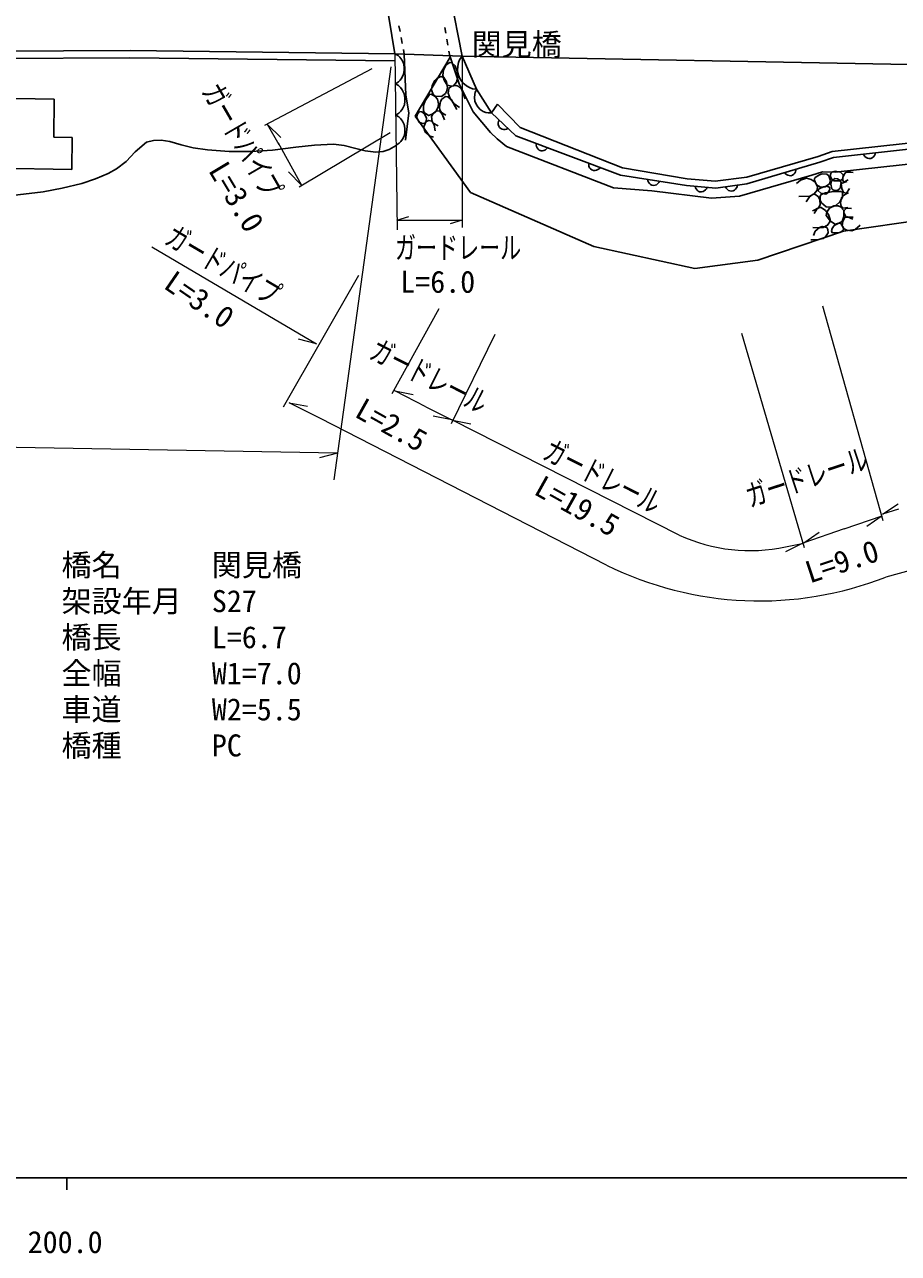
# Model space of a CAD drawing. Units: millimetres, scale not verified. Extents: x 40000 to 680000, y 20000 to 380000.
# Drawn here: x 264472 to 337154, y 198715 to 300900 of the extents above; entities that cross this region are included whole.
import ezdxf
from ezdxf.enums import TextEntityAlignment as Align

# ---------------------------------------------------------------- set-up
doc = ezdxf.new("R2010")
doc.units = ezdxf.units.MM
doc.header["$LTSCALE"] = 1000
for name, color, linetype, lineweight in [('M-BGD', 7, 'Continuous', 25), ('M-STR-HTXT', 7, 'Continuous', 13), ('M-STR-STR1', 1, 'Continuous', 25), ('M-TTL-BAND', 7, 'Continuous', 25)]:
    doc.layers.add(name, color=color, linetype=linetype, lineweight=lineweight)
doc.styles.add('ＭＳ ゴシック', font='')
doc.styles.get('ＭＳ ゴシック').set_extended_font_data('MS Gothic')

msp = doc.modelspace()

# ---------------------------------------------------------------- linework, layer by layer
at = {"layer": 'M-BGD'}
for p, q in [((251238, 298633), (273241, 298742)), ((273241, 298742), (295281, 298473)), ((295533, 298326), (295281, 298473)), ((296053, 298444), (296192, 295025)), ((251263, 298033), (273239, 298142)), ((273239, 298142), (295274, 297873)), ((295685, 298177), (295533, 298326)), ((295837, 297979), (295685, 298177)), ((295991, 297681), (295837, 297979)), ((296044, 297382), (295991, 297681)), ((296048, 297082), (296044, 297382)), ((299866, 298203), (296965, 293294)), ((299832, 298306), (300614, 295959)), ((300499, 297452), (300479, 297050)), ((300567, 297744), (300499, 297452)), ((300659, 297981), (300567, 297744)), ((300861, 298267), (300659, 297981)), ((300860, 298268), (302071, 295522)), ((300860, 298268), (349657, 297365)), ((295707, 296277), (295855, 296479)), ((295855, 296479), (296002, 296781)), ((296002, 296781), (296048, 297082)), ((300479, 297050), (300570, 296696)), ((300570, 296696), (300715, 296367)), ((300715, 296367), (300915, 296062)), ((295311, 295973), (295559, 296126)), ((295573, 295820), (295311, 295973)), ((295559, 296126), (295707, 296277)), ((295731, 295666), (295573, 295820)), ((295889, 295460), (295731, 295666)), ((296049, 295149), (295889, 295460)), ((300614, 295959), (301794, 293649)), ((300915, 296062), (301225, 295805)), ((301225, 295805), (301486, 295658)), ((301486, 295658), (301724, 295566)), ((301724, 295566), (302071, 295522)), ((302080, 295507), (301958, 295268)), ((302071, 295522), (303299, 293557)), ((266946, 294704), (254427, 294878)), ((266902, 291525), (266946, 294704)), ((296105, 294838), (296049, 295149)), ((296060, 294213), (296108, 294526)), ((296108, 294526), (296105, 294838)), ((296192, 295025), (296438, 293551)), ((301914, 295078), (301895, 294849)), ((301895, 294849), (301924, 294542)), ((301958, 295268), (301914, 295078)), ((301924, 294542), (302031, 294283)), ((367674, 294294), (331633, 290349)), ((295342, 293373), (295600, 293532)), ((295594, 293226), (295342, 293373)), ((295600, 293532), (295754, 293690)), ((295754, 293690), (295908, 293900)), ((295908, 293900), (296060, 294213)), ((296438, 293551), (296143, 291291)), ((296965, 293294), (301554, 286923)), ((301794, 293649), (303219, 291929)), ((302031, 294283), (302178, 294049)), ((302178, 294049), (302363, 293839)), ((302363, 293839), (302626, 293678)), ((302626, 293678), (302841, 293596)), ((302841, 293596), (303031, 293552)), ((303031, 293552), (303299, 293557)), ((303798, 294287), (303299, 293557)), ((303299, 293557), (305326, 291652)), ((305699, 292343), (303798, 294287)), ((367644, 293788), (331744, 289858)), ((295745, 293078), (295594, 293226)), ((295898, 292879), (295745, 293078)), ((296051, 292581), (295898, 292879)), ((296105, 292282), (296051, 292581)), ((296108, 291982), (296105, 292282)), ((303895, 292832), (303871, 292718)), ((303871, 292718), (303875, 292577)), ((303875, 292577), (303907, 292464)), ((303948, 292947), (303895, 292832)), ((303907, 292464), (303967, 292353)), ((303967, 292353), (304083, 292244)), ((304566, 292202), (304677, 292262)), ((314200, 288981), (305699, 292343)), ((331887, 288618), (367575, 292514)), ((268426, 291503), (266902, 291525)), ((268390, 288862), (268426, 291503)), ((274622, 291118), (275204, 291266)), ((275204, 291266), (275824, 291279)), ((275824, 291279), (276544, 291174)), ((295768, 291178), (295915, 291380)), ((295915, 291380), (296062, 291681)), ((296062, 291681), (296108, 291982)), ((303219, 291929), (303792, 291411)), ((303792, 291411), (304546, 290769)), ((304083, 292244), (304198, 292191)), ((304198, 292191), (304312, 292166)), ((304312, 292166), (304454, 292170)), ((304454, 292170), (304566, 292202)), ((314047, 288367), (305326, 291652)), ((272921, 289510), (273664, 290317)), ((273664, 290317), (274622, 291118)), ((276544, 291174), (277507, 290911)), ((277507, 290911), (278507, 290653)), ((278507, 290653), (279694, 290475)), ((279694, 290475), (281481, 290350)), ((281481, 290350), (283283, 290337)), ((283283, 290337), (285082, 290460)), ((285082, 290460), (287044, 290702)), ((287044, 290702), (288574, 290874)), ((288574, 290874), (290180, 290949)), ((290180, 290949), (291058, 290840)), ((291058, 290840), (292021, 290598)), ((292021, 290598), (292802, 290402)), ((292802, 290402), (293691, 290294)), ((293691, 290294), (294292, 290343)), ((294292, 290343), (294798, 290508)), ((294798, 290508), (295372, 290835)), ((295371, 290873), (295620, 291026)), ((295620, 291026), (295768, 291178)), ((304546, 290769), (313458, 287312)), ((307038, 291007), (307034, 290881)), ((307034, 290881), (307054, 290766)), ((307054, 290766), (307113, 290637)), ((307113, 290637), (307185, 290546)), ((307185, 290546), (307283, 290466)), ((307283, 290466), (307433, 290410)), ((307433, 290410), (307560, 290405)), ((307560, 290405), (307674, 290426)), ((307674, 290426), (307803, 290484)), ((307803, 290484), (307894, 290557)), ((307894, 290557), (307974, 290655)), ((331633, 290349), (330465, 289943)), ((335206, 290116), (335233, 290240)), ((272116, 288907), (272921, 289510)), ((311399, 289365), (311394, 289239)), ((311394, 289239), (311415, 289124)), ((330465, 289943), (324537, 288209)), ((330630, 289471), (324559, 287659)), ((331744, 289858), (330630, 289471)), ((334239, 290131), (334291, 290016)), ((334291, 290016), (334362, 289923)), ((334362, 289923), (334472, 289835)), ((334472, 289835), (334578, 289786)), ((334578, 289786), (334702, 289759)), ((334702, 289759), (334861, 289777)), ((334861, 289777), (334976, 289830)), ((334976, 289830), (335069, 289900)), ((335069, 289900), (335157, 290010)), ((335157, 290010), (335206, 290116)), ((261615, 288956), (268390, 288862)), ((270362, 288065), (271415, 288519)), ((271415, 288519), (272116, 288907)), ((311415, 289124), (311473, 288995)), ((311473, 288995), (311545, 288904)), ((311545, 288904), (311644, 288824)), ((311644, 288824), (311793, 288767)), ((311793, 288767), (311920, 288763)), ((311920, 288763), (312034, 288783)), ((312034, 288783), (312163, 288842)), ((312163, 288842), (312255, 288914)), ((312255, 288914), (312334, 289012)), ((319518, 287531), (314047, 288367)), ((319574, 288075), (314200, 288981)), ((324537, 288209), (321910, 287870)), ((323945, 286629), (329962, 288388)), ((327673, 288612), (327747, 288509)), ((327747, 288509), (327833, 288431)), ((327833, 288431), (327958, 288365)), ((327958, 288365), (328071, 288336)), ((328071, 288336), (328198, 288333)), ((328198, 288333), (328351, 288380)), ((328351, 288380), (328454, 288453)), ((328454, 288453), (328532, 288540)), ((328532, 288540), (328598, 288665)), ((328598, 288665), (328626, 288778)), ((328626, 288778), (328629, 288905)), ((329962, 288388), (330825, 288661)), ((330138, 288022), (330220, 288186)), ((330220, 288186), (330593, 288412)), ((330593, 288412), (330818, 288488)), ((330818, 288488), (331205, 288457)), ((330825, 288661), (331887, 288618)), ((331205, 288457), (331373, 288318)), ((331373, 288318), (331510, 287919)), ((331483, 288333), (331536, 288524)), ((331626, 288015), (331483, 288333)), ((331536, 288524), (331678, 288660)), ((331678, 288660), (331885, 288719)), ((331885, 288719), (332342, 288622)), ((332342, 288622), (332557, 288395)), ((332521, 288171), (332700, 288554)), ((332528, 287937), (332521, 288171)), ((332557, 288395), (332536, 288111)), ((367439, 288651), (332580, 283733)), ((332700, 288554), (332827, 288631)), ((332827, 288631), (333217, 288638)), ((333217, 288638), (333400, 288596)), ((266013, 287004), (267586, 287285)), ((267586, 287285), (269222, 287688)), ((269222, 287688), (270362, 288065)), ((313458, 287312), (316657, 287062)), ((316288, 288025), (316309, 287900)), ((316309, 287900), (316353, 287792)), ((316353, 287792), (316437, 287678)), ((316437, 287678), (316527, 287604)), ((316527, 287604), (316640, 287546)), ((316640, 287546), (316798, 287522)), ((316798, 287522), (316922, 287543)), ((316922, 287543), (317030, 287587)), ((317030, 287587), (317144, 287671)), ((317144, 287671), (317219, 287761)), ((317219, 287761), (317276, 287874)), ((321968, 287290), (319518, 287531)), ((321910, 287870), (319574, 288075)), ((320245, 287459), (320273, 287336)), ((320273, 287336), (320323, 287231)), ((320323, 287231), (320413, 287121)), ((321010, 287063), (321119, 287153)), ((321119, 287153), (321189, 287246)), ((321189, 287246), (321240, 287362)), ((324559, 287659), (321968, 287290)), ((322768, 287404), (322825, 287291)), ((322825, 287291), (322898, 287200)), ((322898, 287200), (323011, 287115)), ((323515, 287126), (323605, 287200)), ((323605, 287200), (323690, 287313)), ((323690, 287313), (323736, 287420)), ((323736, 287420), (323758, 287545)), ((330327, 287582), (330138, 288022)), ((330684, 287383), (330327, 287582)), ((330461, 287090), (330565, 287238)), ((330565, 287238), (330918, 287416)), ((331072, 287414), (330684, 287383)), ((330918, 287416), (331155, 287474)), ((331419, 287658), (331072, 287414)), ((331155, 287474), (331429, 287377)), ((331443, 287193), (331285, 286911)), ((331510, 287919), (331419, 287658)), ((331429, 287377), (331443, 287193)), ((331531, 287623), (331579, 287877)), ((331608, 287233), (331531, 287623)), ((331579, 287877), (331872, 288097)), ((331697, 287157), (331608, 287233)), ((331820, 287906), (331626, 288015)), ((331901, 287090), (331697, 287157)), ((332282, 287907), (331820, 287906)), ((331872, 288097), (332095, 288076)), ((332095, 288076), (332289, 287950)), ((332304, 287306), (332110, 287126)), ((332468, 288022), (332282, 287907)), ((332289, 287950), (332384, 287756)), ((332384, 287756), (332304, 287306)), ((332403, 287690), (332863, 287843)), ((332433, 287269), (332403, 287690)), ((332594, 286930), (332433, 287269)), ((332536, 288111), (332468, 288022)), ((332612, 287807), (332528, 287937)), ((332970, 287986), (332612, 287807)), ((333078, 287269), (332822, 286880)), ((263429, 286699), (266013, 287004)), ((301554, 286923), (311812, 282442)), ((316657, 287062), (321611, 286464)), ((320413, 287121), (320507, 287052)), ((320507, 287052), (320622, 287000)), ((320622, 287000), (320781, 286985)), ((320781, 286985), (320905, 287013)), ((320905, 287013), (321010, 287063)), ((321611, 286464), (323945, 286629)), ((323011, 287115), (323119, 287070)), ((323119, 287070), (323243, 287047)), ((323243, 287047), (323402, 287070)), ((323402, 287070), (323515, 287126)), ((330687, 286869), (330461, 287090)), ((330640, 286624), (330731, 286763)), ((330655, 286285), (330640, 286624)), ((330748, 286086), (330655, 286285)), ((331112, 286807), (330687, 286869)), ((330731, 286763), (331093, 286918)), ((331093, 286918), (331760, 287023)), ((331285, 286911), (331112, 286807)), ((331760, 287023), (332395, 287012)), ((332110, 287126), (331901, 287090)), ((332289, 286158), (331949, 285851)), ((332506, 286555), (332289, 286158)), ((332325, 286086), (332412, 286503)), ((332395, 287012), (332504, 286911)), ((332412, 286503), (332576, 286696)), ((332504, 286911), (332506, 286555)), ((332576, 286696), (332863, 286839)), ((332822, 286880), (332594, 286930)), ((332863, 286839), (333006, 286911)), ((331150, 285746), (330748, 286086)), ((331148, 285018), (331189, 285299)), ((331550, 285706), (331150, 285746)), ((331189, 285299), (331429, 285620)), ((331429, 285620), (331795, 285827)), ((331949, 285851), (331550, 285706)), ((331795, 285827), (332146, 285835)), ((332146, 285835), (332339, 285754)), ((332387, 285796), (332325, 286086)), ((332339, 285754), (332608, 285450)), ((332529, 285645), (332387, 285796)), ((332934, 285692), (332529, 285645)), ((332608, 285450), (332612, 284939)), ((331498, 284564), (331148, 285018)), ((331895, 284294), (331498, 284564)), ((325471, 281308), (332580, 283733)), ((311812, 282442), (320234, 280606)), ((320234, 280606), (325471, 281308))]:
    msp.add_line(p, q, dxfattribs=at)
for points in [[(299377, 296285), (299258, 296674), (299309, 297142), (299537, 297540), (299846, 297735), (300010, 297713), (300281, 297455), (300459, 297011), (300499, 296498), (300406, 296116), (300135, 295811), (300014, 295772), (299624, 295865)], [(298613, 294947), (298464, 295080), (298324, 295471), (298369, 295832), (298592, 296263), (298752, 296426), (299105, 296573), (299345, 296489), (299572, 296146), (299641, 295673), (299578, 295346), (299478, 295156), (299157, 294905)], [(297706, 293576), (297641, 293765), (297661, 294163), (297783, 294560), (298144, 295072), (298281, 295102), (298636, 294925), (298804, 294708), (298908, 294311), (298878, 294063), (298694, 293708), (298371, 293446), (298081, 293328)], [(297485, 292692), (297293, 292789), (297089, 293146), (297113, 293410), (297330, 293665), (297512, 293636), (297728, 293466), (297903, 293106), (297874, 292849), (297756, 292695), (297554, 292673)], [(331650, 283585), (331593, 283741), (331652, 283955), (331812, 284182), (332199, 284387), (332352, 284350), (332579, 284001), (332572, 283863), (332299, 283602)]]:
    msp.add_lwpolyline(points, close=True, dxfattribs=at)
for points in [[(300647, 293996), (300178, 294350), (299861, 294766), (299706, 295196), (299753, 295581), (299970, 295768), (300360, 295832), (300536, 295778), (300802, 295517), (301111, 294726)], [(299497, 293355), (299157, 293597), (299011, 293819), (298977, 294029), (299077, 294492), (299190, 294696), (299491, 294924), (299664, 294904), (299989, 294650), (300426, 293842)], [(299387, 292979), (299215, 293439), (298975, 293714), (298721, 293695), (298391, 293407), (298325, 293267), (298361, 292853), (298458, 292714), (298805, 292518), (298878, 292493)], [(298613, 292072), (298551, 292546), (298365, 292871), (298081, 292928), (297848, 292803), (297686, 292408), (297726, 292104), (297824, 291913), (298137, 291636), (298480, 291542)], [(328688, 287673), (329001, 287949), (329504, 288125), (329902, 288025), (330224, 287791), (330423, 287435), (330384, 287130), (330137, 286813), (329787, 286635), (328880, 286598)], [(329469, 286156), (329761, 286562), (330061, 286796), (330194, 286802), (330493, 286563), (330612, 286337), (330654, 285923), (330498, 285660), (330140, 285455), (330001, 285398)], [(330137, 285183), (330375, 285557), (330556, 285681), (330727, 285676), (331088, 285447), (331341, 285107), (331469, 284690), (331456, 284496), (331266, 284209), (330888, 284039), (330395, 283991), (330024, 284028)], [(333237, 285608), (332827, 285627), (332652, 285450), (332611, 285260), (332796, 284892), (333399, 284889)], [(330080, 283348), (330239, 283715), (330600, 284036), (330819, 284109), (331190, 284039), (331289, 283871), (331303, 283586), (331098, 283241), (330906, 283121), (330512, 283020), (329985, 283005), (329877, 283009)], [(332612, 284939), (332480, 284538), (332206, 284373), (331895, 284294)], [(333348, 284731), (332921, 284900), (332699, 284866), (332518, 284564), (332465, 284160), (332595, 283950), (332871, 283794), (333279, 283762), (333566, 283850), (333965, 284212)]]:
    msp.add_lwpolyline(points, dxfattribs=at)
at = {"layer": 'M-STR-HTXT'}
for p, q in [((295281, 298473), (295455, 283821)), ((294925, 297373), (290190, 263040)), ((300860, 298268), (300860, 284018)), ((293355, 297221), (284426, 292495)), ((285660, 290907), (284673, 292589)), ((284673, 292589), (285794, 291508)), ((294876, 291903), (287317, 287381)), ((285571, 291069), (287506, 287544)), ((287506, 287544), (286416, 288657)), ((295445, 284634), (296439, 284934)), ((295445, 284634), (300860, 284634)), ((300860, 284634), (299866, 284333)), ((275059, 282413), (288753, 274340)), ((292250, 280039), (285987, 269080)), ((298939, 277267), (295009, 270181)), ((330850, 277520), (335863, 259670)), ((303578, 275122), (299950, 267693)), ((324102, 275225), (329318, 257417)), ((288753, 274340), (287247, 274740)), ((297858, 269110), (295257, 270436)), ((295257, 270436), (296784, 270129)), ((289029, 268163), (286473, 269457)), ((286473, 269457), (288001, 269155)), ((297858, 269110), (299998, 268030)), ((312881, 255948), (289029, 268163)), ((299998, 268030), (298470, 268331)), ((318925, 258449), (300051, 268015)), ((300051, 268015), (301579, 267711)), ((290497, 265270), (261585, 265769)), ((290497, 265270), (288990, 264876)), ((335841, 260175), (337131, 261048)), ((337154, 260613), (335841, 260175)), ((332644, 258972), (335796, 260052)), ((335796, 260052), (334513, 259168)), ((332644, 258972), (329275, 257806)), ((329275, 257806), (330555, 258693)), ((329150, 257748), (327761, 257042)), ((327768, 257472), (329150, 257748)), ((348657, 258391), (336112, 254959))]:
    msp.add_line(p, q, dxfattribs=at)
for centre, radius, start, end in [((324809, 271203), 14046, 245.232, 282.15831), ((325614, 281716), 28742, 243.70395, 291.42274)]:
    msp.add_arc(centre, radius, start, end, dxfattribs=at)
at = {"layer": 'M-STR-STR1'}
for p, q in [((294074, 305639), (295281, 298473)), ((299478, 305467), (300860, 298268)), ((295698, 300313), (295605, 300804)), ((299428, 300668), (299512, 300175)), ((295885, 299330), (295791, 299821)), ((299596, 299683), (299681, 299190)), ((295281, 298473), (300860, 298268)), ((296053, 298444), (295978, 298839)), ((299765, 298697), (299832, 298306))]:
    msp.add_line(p, q, dxfattribs=at)
at = {"layer": 'M-TTL-BAND'}
for p, q in [((40000, 205000), (579000, 205000)), ((268000, 205000), (268000, 204000))]:
    msp.add_line(p, q, dxfattribs=at)

# ---------------------------------------------------------------- texts
at = {"layer": 'M-STR-HTXT', "style": 'ＭＳ ゴシック', "width": 0.7}
for s, rotation, p in [('ガードパイプ', 300.1, (278692, 295090)), ('ガードパイプ', 329.6, (275732, 282292)), ('ガードレール', 333.2, (292794, 272729)), ('ガードレール', 333.2, (307217, 264383)), ('ガードレール', 18.2, (324976, 260225))]:
    msp.add_text(s, height=1833, rotation=rotation, dxfattribs=at).set_placement(p, align=Align.BOTTOM_LEFT)
at = {"layer": 'M-STR-HTXT', "style": 'ＭＳ ゴシック'}
for s, rotation, p in [('L=3.0', 301, (279236, 288496)), ('L=3.0', 325.5, (275622, 278591)), ('L=2.5', 330.8, (291553, 267864)), ('L=19.5', 330.8, (306459, 261420)), ('L=9.0', 18.2, (329953, 253899))]:
    msp.add_text(s, height=1833, rotation=rotation, dxfattribs=at).set_placement(p, align=Align.BOTTOM_LEFT)
at = {"layer": 'M-STR-HTXT', "style": 'ＭＳ ゴシック', "width": 0.7}
msp.add_text('ガードレール', height=1833, dxfattribs=at).set_placement((295278, 280880), align=Align.BOTTOM_LEFT)
at = {"layer": 'M-STR-HTXT', "style": 'ＭＳ ゴシック'}
msp.add_text('L=6.0', height=1833, dxfattribs=at).set_placement((295717, 278047), align=Align.BOTTOM_LEFT)
at = {"layer": 'M-STR-STR1', "style": 'ＭＳ ゴシック'}
for s, p in [('関見橋', (301655, 297790)), ('橋名\u3000\u3000\u3000関見橋', (267545, 254491)), ('架設年月\u3000S27', (267545, 251491)), ('橋長\u3000\u3000\u3000L=6.7', (267545, 248491)), ('全幅\u3000\u3000\u3000W1=7.0', (267545, 245491)), ('車道\u3000\u3000\u3000W2=5.5', (267545, 242491)), ('橋種\u3000\u3000\u3000PC', (267545, 239491))]:
    msp.add_text(s, height=1833, dxfattribs=at).set_placement(p, align=Align.BOTTOM_LEFT)
at = {"layer": 'M-TTL-BAND', "style": 'ＭＳ ゴシック'}
msp.add_text('200.0', height=1833, dxfattribs=at).set_placement((267844, 198195), align=Align.BOTTOM_CENTER)

doc.saveas('drawing.dxf')
